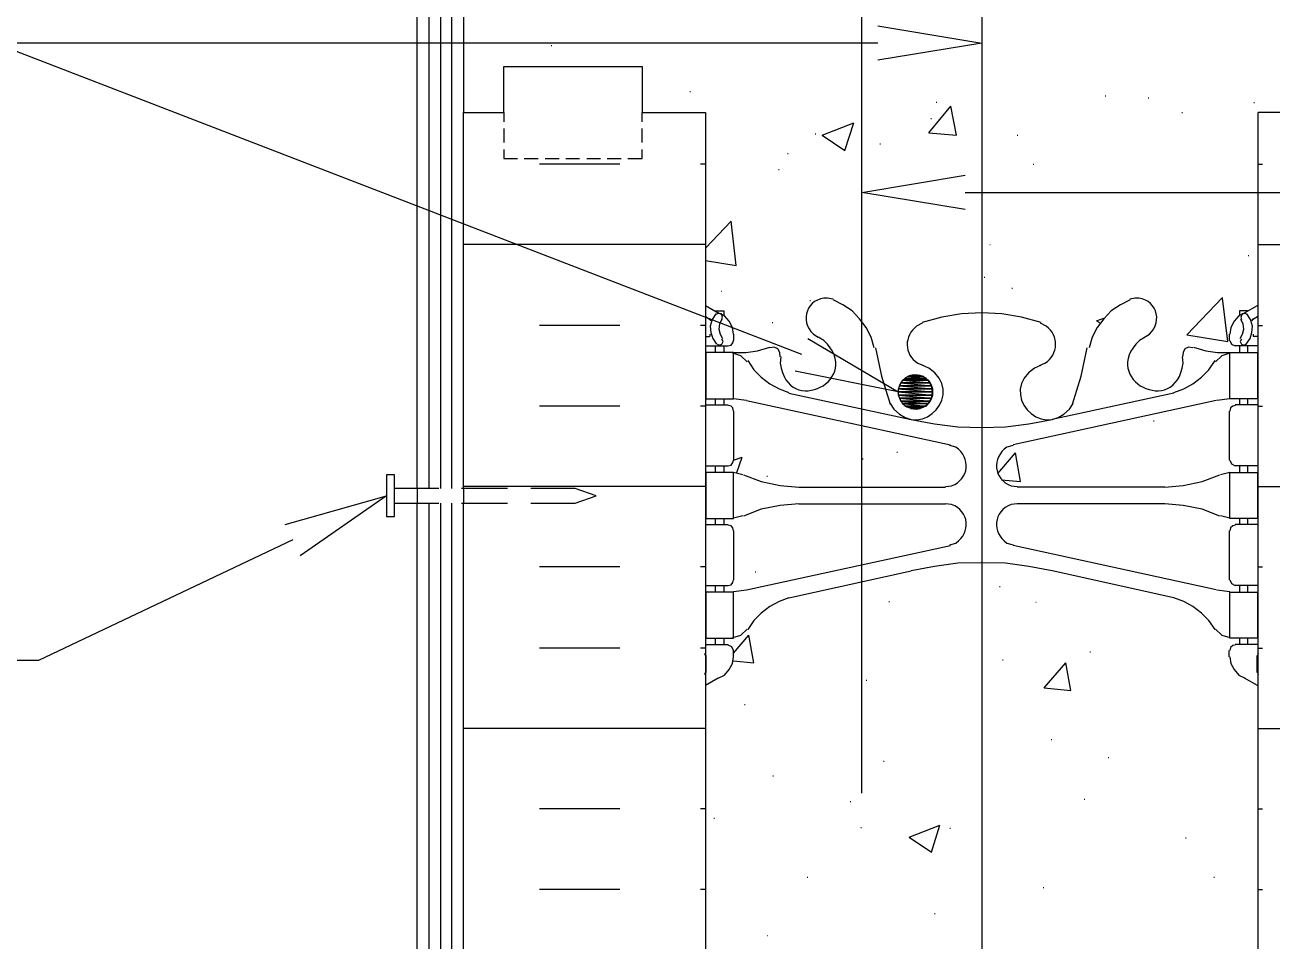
# Model space of a CAD drawing. Header units: millimetres. Extents: x 14 to 201, y 16 to 268.
# Drawn here: x 73.57 to 116.56, y 132.25 to 163.82 of the extents above; entities that cross this region are included whole.
import ezdxf

# ---------------------------------------------------------------- set-up
doc = ezdxf.new("R2010")
doc.units = ezdxf.units.MM
doc.layers.get('0').update_dxf_attribs({"linetype": 'CONTINUOUS'})

msp = doc.modelspace()

# ---------------------------------------------------------------- linework, layer by layer
at = {"color": 0}
for p, q in [((102.425, 137.35), (102.425, 256.053)), ((106.553, 194.141), (106.553, 106.828)), ((87.1001, 147.85), (87.1001, 168.614)), ((88.6876, 168.614), (88.6876, 160.803)), ((102.975, 163.788), (106.553, 163.196)), ((100.352, 152.463), (72.5166, 163.196)), ((102.975, 163.196), (72.5166, 163.196)), ((106.553, 163.196), (102.975, 162.603)), ((90.085, 160.803), (90.085, 162.391)), ((90.085, 162.391), (94.8475, 162.391)), ((94.8475, 162.391), (94.8475, 160.803)), ((88.6876, 147.85), (88.6876, 160.803)), ((88.6876, 160.803), (90.085, 160.803)), ((90.085, 160.803), (90.085, 160.486)), ((94.8475, 160.803), (97.0276, 160.803)), ((94.8475, 160.486), (94.8475, 160.803)), ((97.0276, 160.803), (97.0276, 103.653)), ((116.078, 103.653), (116.078, 160.803)), ((118.258, 160.803), (116.078, 160.803)), ((90.085, 160.254), (90.085, 159.766)), ((94.8475, 159.766), (94.8475, 160.254)), ((90.085, 159.533), (90.085, 159.216)), ((94.8475, 159.216), (94.8475, 159.533)), ((90.085, 159.216), (90.551, 159.216)), ((90.7838, 159.216), (91.2703, 159.216)), ((91.5031, 159.216), (91.991, 159.216)), ((92.2239, 159.216), (92.6881, 159.216)), ((92.9432, 159.216), (93.4089, 159.216)), ((93.6417, 159.216), (94.1282, 159.216)), ((94.361, 159.216), (94.8475, 159.216)), ((102.425, 158.051), (105.982, 158.644)), ((105.982, 157.459), (102.425, 158.051)), ((105.982, 158.051), (143.214, 158.051)), ((101.431, 154.368), (101.24, 154.41)), ((101.431, 154.368), (101.24, 154.41)), ((101.769, 154.178), (101.431, 154.347)), ((101.769, 154.178), (101.431, 154.347)), ((111.675, 154.347), (111.337, 154.178)), ((111.675, 154.347), (111.337, 154.178)), ((111.844, 154.41), (111.654, 154.368)), ((111.844, 154.41), (111.654, 154.368)), ((97.0276, 154.157), (97.4729, 153.904)), ((97.0276, 154.157), (97.4729, 153.904)), ((97.3667, 153.967), (97.663, 153.967)), ((97.3667, 153.967), (97.663, 153.967)), ((97.6835, 153.797), (97.4729, 153.904)), ((97.6835, 153.797), (97.4729, 153.904)), ((97.663, 153.967), (97.663, 153.818)), ((97.663, 153.967), (97.663, 153.818)), ((102.086, 153.967), (101.769, 154.178)), ((102.086, 153.967), (101.769, 154.178)), ((102.342, 153.691), (102.086, 153.967)), ((102.342, 153.691), (102.086, 153.967)), ((106.553, 153.904), (105.854, 153.861)), ((106.553, 153.904), (105.854, 153.861)), ((107.251, 153.861), (106.553, 153.904)), ((107.251, 153.861), (106.553, 153.904)), ((111.019, 153.967), (110.765, 153.691)), ((111.019, 153.967), (110.765, 153.691)), ((111.337, 154.178), (111.019, 153.967)), ((111.337, 154.178), (111.019, 153.967)), ((115.634, 153.904), (115.422, 153.797)), ((115.634, 153.904), (115.422, 153.797)), ((115.718, 153.967), (115.442, 153.967)), ((115.442, 153.967), (115.442, 153.818)), ((115.718, 153.967), (115.442, 153.967)), ((115.442, 153.967), (115.442, 153.818)), ((115.612, 153.904), (116.057, 154.157)), ((115.612, 153.904), (116.057, 154.157)), ((97.0276, 153.775), (97.1973, 153.671)), ((97.0276, 153.775), (97.1973, 153.671)), ((97.2178, 153.607), (97.1973, 153.691)), ((97.2178, 153.607), (97.1973, 153.691)), ((97.2605, 153.671), (97.1973, 153.438)), ((97.2605, 153.671), (97.1973, 153.438)), ((97.3875, 153.861), (97.2605, 153.671)), ((97.3875, 153.861), (97.2605, 153.671)), ((97.4729, 153.881), (97.3875, 153.839)), ((97.4729, 153.881), (97.3875, 153.839)), ((97.579, 153.861), (97.4729, 153.881)), ((97.579, 153.861), (97.4729, 153.881)), ((97.5155, 153.522), (97.4933, 153.332)), ((97.5155, 153.522), (97.4933, 153.332)), ((97.5995, 153.671), (97.5155, 153.522)), ((97.5995, 153.671), (97.5155, 153.522)), ((97.6203, 153.755), (97.579, 153.861)), ((97.6203, 153.755), (97.579, 153.861)), ((97.5995, 153.671), (97.6203, 153.755)), ((97.5995, 153.671), (97.6203, 153.755)), ((97.8531, 153.607), (97.6835, 153.797)), ((97.8531, 153.607), (97.6835, 153.797)), ((97.9593, 153.395), (97.8531, 153.607)), ((97.9593, 153.395), (97.8531, 153.607)), ((102.574, 153.395), (102.342, 153.691)), ((102.574, 153.395), (102.342, 153.691)), ((104.499, 153.542), (104.309, 153.438)), ((104.499, 153.542), (104.309, 153.438)), ((105.178, 153.755), (104.499, 153.565)), ((105.178, 153.755), (104.499, 153.565)), ((105.854, 153.861), (105.178, 153.755)), ((105.854, 153.861), (105.178, 153.755)), ((107.929, 153.755), (107.251, 153.861)), ((107.929, 153.755), (107.251, 153.861)), ((108.606, 153.565), (107.929, 153.755)), ((108.606, 153.565), (107.929, 153.755)), ((108.775, 153.438), (108.585, 153.542)), ((108.775, 153.438), (108.585, 153.542)), ((110.765, 153.691), (110.532, 153.395)), ((110.765, 153.691), (110.532, 153.395)), ((115.252, 153.607), (115.146, 153.395)), ((115.252, 153.607), (115.146, 153.395)), ((115.422, 153.797), (115.252, 153.607)), ((115.422, 153.797), (115.252, 153.607)), ((115.528, 153.861), (115.485, 153.755)), ((115.528, 153.861), (115.485, 153.755)), ((115.485, 153.755), (115.507, 153.671)), ((115.485, 153.755), (115.507, 153.671)), ((115.571, 153.522), (115.485, 153.671)), ((115.571, 153.522), (115.485, 153.671)), ((115.634, 153.881), (115.528, 153.861)), ((115.634, 153.881), (115.528, 153.861)), ((115.591, 153.332), (115.571, 153.522)), ((115.591, 153.332), (115.571, 153.522)), ((115.718, 153.839), (115.634, 153.881)), ((115.718, 153.839), (115.634, 153.881)), ((115.824, 153.671), (115.697, 153.861)), ((115.824, 153.671), (115.697, 153.861)), ((115.888, 153.438), (115.824, 153.671)), ((115.888, 153.438), (115.824, 153.671)), ((115.888, 153.691), (115.867, 153.607)), ((115.888, 153.691), (115.867, 153.607)), ((115.888, 153.671), (116.057, 153.775)), ((115.888, 153.671), (116.057, 153.775)), ((97.0276, 153.078), (97.1543, 153.078)), ((97.0276, 153.078), (97.1543, 153.078)), ((97.1543, 153.078), (97.1973, 153.099)), ((97.1543, 153.078), (97.1973, 153.099)), ((97.1973, 153.438), (97.2178, 153.225)), ((97.1973, 153.438), (97.2178, 153.225)), ((97.1973, 153.099), (97.1973, 153.162)), ((97.1973, 153.099), (97.1973, 153.162)), ((97.2178, 153.225), (97.2827, 153.013)), ((97.2178, 153.225), (97.2827, 153.013)), ((97.4933, 153.332), (97.536, 153.162)), ((97.4933, 153.332), (97.536, 153.162)), ((97.536, 153.162), (97.6203, 153.013)), ((97.536, 153.162), (97.6203, 153.013)), ((98.002, 153.162), (97.9593, 153.395)), ((98.002, 153.162), (97.9593, 153.395)), ((98.002, 153.162), (98.002, 152.95)), ((98.002, 153.162), (98.002, 152.95)), ((100.754, 153.162), (100.922, 153.056)), ((100.754, 153.162), (100.922, 153.056)), ((101.114, 152.95), (100.922, 153.056)), ((101.114, 152.95), (100.922, 153.056)), ((102.742, 153.056), (102.574, 153.395)), ((102.742, 153.056), (102.574, 153.395)), ((102.848, 152.696), (102.742, 153.056)), ((102.848, 152.696), (102.742, 153.056)), ((110.363, 153.056), (110.257, 152.696)), ((110.363, 153.056), (110.257, 152.696)), ((110.532, 153.395), (110.363, 153.056)), ((110.532, 153.395), (110.363, 153.056)), ((112.183, 153.056), (111.993, 152.95)), ((112.183, 153.056), (111.993, 152.95)), ((112.163, 153.056), (112.332, 153.162)), ((112.163, 153.056), (112.332, 153.162)), ((115.083, 153.162), (115.083, 152.95)), ((115.083, 153.162), (115.083, 152.95)), ((115.146, 153.395), (115.105, 153.162)), ((115.146, 153.395), (115.105, 153.162)), ((115.465, 153.013), (115.548, 153.162)), ((115.465, 153.013), (115.548, 153.162)), ((115.548, 153.162), (115.591, 153.332)), ((115.548, 153.162), (115.591, 153.332)), ((115.804, 153.013), (115.867, 153.225)), ((115.804, 153.013), (115.867, 153.225)), ((115.867, 153.225), (115.888, 153.438)), ((115.867, 153.225), (115.888, 153.438)), ((115.908, 153.162), (115.908, 153.099)), ((115.908, 153.162), (115.908, 153.099)), ((115.908, 153.099), (115.951, 153.078)), ((115.908, 153.099), (115.951, 153.078)), ((116.078, 153.078), (115.951, 153.078)), ((116.078, 153.078), (115.951, 153.078)), ((97.0276, 152.76), (97.8119, 152.76)), ((97.0276, 152.76), (97.8119, 152.76)), ((97.2827, 153.013), (97.4094, 152.823)), ((97.2827, 153.013), (97.4094, 152.823)), ((97.3667, 152.76), (97.3667, 152.527)), ((97.3667, 152.76), (97.3667, 152.527)), ((97.4302, 152.823), (97.5155, 152.78)), ((97.4302, 152.823), (97.5155, 152.78)), ((97.5155, 152.78), (97.5995, 152.823)), ((97.5155, 152.78), (97.5995, 152.823)), ((97.6422, 152.908), (97.5995, 152.993)), ((97.6422, 152.908), (97.5995, 152.993)), ((97.5995, 152.823), (97.6422, 152.908)), ((97.5995, 152.823), (97.6422, 152.908)), ((97.663, 152.76), (97.663, 152.527)), ((97.663, 152.76), (97.663, 152.527)), ((97.8119, 152.76), (97.9166, 152.78)), ((97.8119, 152.76), (97.9166, 152.78)), ((97.9166, 152.78), (97.9798, 152.866)), ((97.9166, 152.78), (97.9798, 152.866)), ((97.9798, 152.866), (98.002, 152.95)), ((97.9798, 152.866), (98.002, 152.95)), ((98.8275, 152.59), (99.2505, 152.717)), ((98.8275, 152.59), (99.2505, 152.717)), ((99.3994, 152.717), (99.2505, 152.696)), ((99.3994, 152.717), (99.2505, 152.696)), ((99.526, 152.654), (99.3994, 152.717)), ((99.526, 152.654), (99.3994, 152.717)), ((99.5895, 152.527), (99.526, 152.654)), ((99.5895, 152.527), (99.526, 152.654)), ((100.562, 153.013), (103.674, 151.172)), ((102.891, 152.696), (103.104, 151.722)), ((102.891, 152.696), (103.104, 151.722)), ((109.983, 151.722), (110.193, 152.696)), ((109.983, 151.722), (110.193, 152.696)), ((113.558, 152.654), (113.495, 152.527)), ((113.558, 152.654), (113.495, 152.527)), ((113.687, 152.717), (113.558, 152.654)), ((113.687, 152.717), (113.558, 152.654)), ((113.834, 152.696), (113.687, 152.717)), ((113.834, 152.696), (113.687, 152.717)), ((113.855, 152.717), (114.279, 152.59)), ((113.855, 152.717), (114.279, 152.59)), ((115.105, 152.95), (115.168, 152.823)), ((115.105, 152.95), (115.168, 152.823)), ((115.168, 152.823), (115.295, 152.76)), ((115.168, 152.823), (115.295, 152.76)), ((116.078, 152.76), (115.295, 152.76)), ((116.078, 152.76), (115.295, 152.76)), ((115.442, 152.76), (115.442, 152.527)), ((115.442, 152.76), (115.442, 152.527)), ((115.507, 152.993), (115.465, 152.908)), ((115.507, 152.993), (115.465, 152.908)), ((115.465, 152.908), (115.507, 152.823)), ((115.465, 152.908), (115.507, 152.823)), ((115.507, 152.823), (115.591, 152.78)), ((115.507, 152.823), (115.591, 152.78)), ((115.591, 152.78), (115.675, 152.823)), ((115.591, 152.78), (115.675, 152.823)), ((115.675, 152.823), (115.804, 153.013)), ((115.675, 152.823), (115.804, 153.013)), ((115.718, 152.76), (115.718, 152.527)), ((115.718, 152.76), (115.718, 152.527)), ((98.002, 152.527), (97.0499, 152.527)), ((97.0499, 152.527), (97.0499, 150.939)), ((98.002, 152.527), (97.0499, 152.527)), ((97.0499, 152.527), (97.0499, 150.939)), ((98.2557, 152.421), (97.9798, 152.506)), ((98.2557, 152.421), (97.9798, 152.506)), ((98.002, 150.939), (98.002, 152.527)), ((98.002, 152.527), (98.425, 152.527)), ((98.002, 150.939), (98.002, 152.527)), ((98.002, 152.527), (98.425, 152.527)), ((98.4677, 152.21), (98.2557, 152.421)), ((98.4677, 152.21), (98.2557, 152.421)), ((98.425, 152.527), (98.8275, 152.59)), ((98.425, 152.527), (98.8275, 152.59)), ((98.4885, 152.251), (98.7005, 151.934)), ((98.4885, 152.251), (98.7005, 151.934)), ((99.61, 152.379), (99.5895, 152.527)), ((99.61, 152.379), (99.5895, 152.527)), ((99.6322, 152.379), (99.61, 152.167)), ((99.6322, 152.379), (99.61, 152.167)), ((113.495, 152.527), (113.475, 152.379)), ((113.495, 152.527), (113.475, 152.379)), ((113.495, 152.167), (113.475, 152.379)), ((113.495, 152.167), (113.475, 152.379)), ((114.279, 152.59), (114.68, 152.527)), ((114.279, 152.59), (114.68, 152.527)), ((114.384, 151.934), (114.596, 152.251)), ((114.384, 151.934), (114.596, 152.251)), ((114.829, 152.421), (114.617, 152.21)), ((114.829, 152.421), (114.617, 152.21)), ((114.68, 152.527), (115.105, 152.527)), ((114.68, 152.527), (115.105, 152.527)), ((115.105, 152.506), (114.829, 152.421)), ((115.105, 152.506), (114.829, 152.421)), ((115.105, 150.939), (115.105, 152.527)), ((115.105, 152.527), (116.057, 152.527)), ((115.105, 150.939), (115.105, 152.527)), ((115.105, 152.527), (116.057, 152.527)), ((116.057, 152.527), (116.057, 150.939)), ((116.057, 152.527), (116.057, 150.939)), ((98.7005, 151.934), (98.9542, 151.681)), ((98.7005, 151.934), (98.9542, 151.681)), ((103.674, 151.172), (100.119, 151.892)), ((104.436, 151.744), (104.097, 151.744)), ((104.097, 151.744), (104.542, 151.701)), ((104.097, 151.744), (104.436, 151.744)), ((104.203, 151.765), (104.436, 151.744)), ((104.203, 151.765), (104.33, 151.765)), ((104.33, 151.765), (104.436, 151.744)), ((104.352, 152.167), (104.542, 152.083)), ((104.352, 152.167), (104.542, 152.083)), ((104.436, 151.744), (104.542, 151.701)), ((104.732, 151.997), (104.521, 152.083)), ((104.732, 151.997), (104.521, 152.083)), ((108.585, 152.083), (108.373, 151.997)), ((108.585, 152.083), (108.373, 151.997)), ((108.543, 152.083), (108.733, 152.167)), ((108.543, 152.083), (108.733, 152.167)), ((114.131, 151.681), (114.384, 151.934)), ((114.131, 151.681), (114.384, 151.934)), ((98.9542, 151.681), (99.2505, 151.448)), ((98.9542, 151.681), (99.2505, 151.448)), ((99.2505, 151.448), (99.5673, 151.278)), ((99.2505, 151.448), (99.5673, 151.278)), ((103.104, 151.722), (103.4, 150.749)), ((103.104, 151.722), (103.4, 150.749)), ((103.737, 151.426), (103.674, 151.258)), ((104.818, 151.384), (103.717, 151.384)), ((103.717, 151.384), (104.859, 151.278)), ((103.717, 151.384), (104.818, 151.384)), ((104.775, 151.491), (103.759, 151.491)), ((103.759, 151.491), (104.818, 151.384)), ((103.759, 151.491), (104.775, 151.491)), ((104.712, 151.575), (103.823, 151.575)), ((103.823, 151.575), (104.775, 151.491)), ((103.823, 151.575), (104.712, 151.575)), ((104.626, 151.638), (103.907, 151.638)), ((103.907, 151.638), (104.712, 151.575)), ((103.907, 151.638), (104.626, 151.638)), ((104.542, 151.701), (104.013, 151.701)), ((104.013, 151.701), (104.626, 151.638)), ((104.013, 151.701), (104.542, 151.701)), ((104.542, 151.701), (104.626, 151.638)), ((104.626, 151.638), (104.712, 151.575)), ((104.712, 151.575), (104.775, 151.491)), ((104.838, 151.342), (104.754, 151.511)), ((104.775, 151.491), (104.818, 151.384)), ((104.818, 151.384), (104.859, 151.278)), ((104.859, 151.172), (104.838, 151.342)), ((109.686, 150.749), (109.983, 151.722)), ((109.686, 150.749), (109.983, 151.722)), ((113.517, 151.278), (113.834, 151.448)), ((113.517, 151.278), (113.834, 151.448)), ((113.834, 151.448), (114.131, 151.681)), ((113.834, 151.448), (114.131, 151.681)), ((97.0499, 150.939), (98.002, 150.939)), ((97.0499, 150.939), (98.002, 150.939)), ((97.3667, 150.939), (97.3667, 150.729)), ((97.3667, 150.939), (97.3667, 150.729)), ((97.663, 150.939), (97.663, 150.729)), ((97.663, 150.939), (97.663, 150.729)), ((98.4458, 150.876), (98.002, 150.939)), ((98.4458, 150.876), (98.002, 150.939)), ((99.5673, 151.278), (99.9063, 151.152)), ((99.5673, 151.278), (99.9063, 151.152)), ((99.9063, 151.129), (104.119, 150.22)), ((99.9063, 151.129), (104.119, 150.22)), ((104.859, 151.278), (103.674, 151.278)), ((103.674, 151.278), (104.859, 151.172)), ((103.674, 151.278), (104.859, 151.278)), ((103.674, 151.258), (103.674, 151.088)), ((104.859, 151.172), (103.674, 151.172)), ((103.674, 151.172), (104.859, 151.066)), ((103.674, 151.172), (104.859, 151.172)), ((103.674, 151.088), (103.737, 150.919)), ((104.859, 151.066), (103.674, 151.066)), ((103.674, 151.066), (104.818, 150.961)), ((103.674, 151.066), (104.859, 151.066)), ((104.818, 150.961), (103.717, 150.961)), ((103.717, 150.961), (104.775, 150.855)), ((103.717, 150.961), (104.818, 150.961)), ((103.737, 150.919), (103.823, 150.77)), ((104.754, 150.833), (104.838, 151.003)), ((104.818, 150.961), (104.775, 150.855)), ((104.859, 151.066), (104.818, 150.961)), ((104.838, 151.003), (104.859, 151.172)), ((104.859, 151.278), (104.859, 151.172)), ((104.859, 151.172), (104.859, 151.066)), ((113.178, 151.129), (108.988, 150.22)), ((113.178, 151.129), (108.988, 150.22)), ((113.178, 151.152), (113.517, 151.278)), ((113.178, 151.152), (113.517, 151.278)), ((115.105, 150.939), (114.66, 150.876)), ((115.105, 150.939), (114.66, 150.876)), ((116.057, 150.939), (115.105, 150.939)), ((116.057, 150.939), (115.105, 150.939)), ((115.442, 150.939), (115.442, 150.729)), ((115.442, 150.939), (115.442, 150.729)), ((115.718, 150.939), (115.718, 150.729)), ((115.718, 150.939), (115.718, 150.729)), ((97.0276, 150.729), (97.8119, 150.729)), ((97.0276, 150.729), (97.8119, 150.729)), ((97.9166, 150.686), (97.8119, 150.706)), ((97.9166, 150.686), (97.8119, 150.706)), ((97.9798, 150.622), (97.9166, 150.686)), ((97.9798, 150.622), (97.9166, 150.686)), ((98.002, 150.516), (97.9798, 150.622)), ((98.002, 150.516), (97.9798, 150.622)), ((98.002, 150.516), (98.002, 148.822)), ((98.002, 150.516), (98.002, 148.822)), ((98.4458, 150.876), (105.474, 149.352)), ((98.4458, 150.876), (105.474, 149.352)), ((103.4, 150.77), (103.527, 150.58)), ((103.4, 150.77), (103.527, 150.58)), ((104.775, 150.855), (103.759, 150.855)), ((103.759, 150.855), (104.712, 150.77)), ((103.759, 150.855), (104.775, 150.855)), ((103.823, 150.77), (103.97, 150.664)), ((104.712, 150.77), (103.823, 150.77)), ((103.823, 150.77), (104.626, 150.686)), ((103.823, 150.77), (104.712, 150.77)), ((104.626, 150.686), (103.907, 150.686)), ((103.907, 150.686), (104.542, 150.643)), ((103.907, 150.686), (104.626, 150.686)), ((103.97, 150.664), (104.14, 150.6)), ((104.542, 150.643), (104.013, 150.643)), ((104.013, 150.643), (104.436, 150.6)), ((104.013, 150.643), (104.542, 150.643)), ((104.436, 150.6), (104.097, 150.6)), ((104.097, 150.6), (104.33, 150.58)), ((104.097, 150.6), (104.436, 150.6)), ((104.14, 150.6), (104.309, 150.58)), ((104.33, 150.58), (104.203, 150.58)), ((104.309, 150.58), (104.479, 150.622)), ((104.436, 150.6), (104.33, 150.58)), ((104.542, 150.643), (104.436, 150.6)), ((104.479, 150.622), (104.626, 150.706)), ((104.626, 150.686), (104.542, 150.643)), ((104.626, 150.706), (104.754, 150.833)), ((104.712, 150.77), (104.626, 150.686)), ((104.775, 150.855), (104.712, 150.77)), ((114.639, 150.876), (107.633, 149.352)), ((114.639, 150.876), (107.633, 149.352)), ((109.58, 150.58), (109.707, 150.77)), ((109.58, 150.58), (109.707, 150.77)), ((115.083, 150.516), (115.083, 148.822)), ((115.083, 150.516), (115.083, 148.822)), ((115.125, 150.622), (115.105, 150.516)), ((115.125, 150.622), (115.105, 150.516)), ((115.209, 150.686), (115.125, 150.622)), ((115.209, 150.686), (115.125, 150.622)), ((115.295, 150.706), (115.209, 150.686)), ((115.295, 150.706), (115.209, 150.686)), ((116.078, 150.729), (115.295, 150.729)), ((116.078, 150.729), (115.295, 150.729)), ((104.119, 150.22), (104.924, 150.071)), ((104.119, 150.22), (104.924, 150.071)), ((104.924, 150.071), (105.727, 149.967)), ((104.924, 150.071), (105.727, 149.967)), ((107.378, 149.967), (108.183, 150.071)), ((107.378, 149.967), (108.183, 150.071)), ((108.183, 150.071), (108.988, 150.22)), ((108.183, 150.071), (108.988, 150.22)), ((105.727, 149.967), (106.553, 149.944)), ((105.727, 149.967), (106.553, 149.944)), ((106.553, 149.944), (107.378, 149.967)), ((106.553, 149.944), (107.378, 149.967)), ((105.664, 149.268), (105.453, 149.331)), ((105.664, 149.268), (105.453, 149.331)), ((107.633, 149.331), (107.421, 149.268)), ((107.633, 149.331), (107.421, 149.268)), ((97.9166, 148.653), (97.9798, 148.739)), ((97.9166, 148.653), (97.9798, 148.739)), ((97.9798, 148.739), (98.002, 148.822)), ((97.9798, 148.739), (98.002, 148.822)), ((115.105, 148.822), (115.168, 148.696)), ((115.105, 148.822), (115.168, 148.696)), ((86.3177, 148.316), (86.0418, 148.316)), ((86.0418, 148.316), (86.0418, 146.875)), ((86.3177, 146.875), (86.3177, 148.316)), ((97.0276, 148.632), (97.8119, 148.632)), ((97.0276, 148.632), (97.8119, 148.632)), ((98.002, 148.4), (97.0499, 148.4)), ((97.0499, 148.4), (97.0499, 146.812)), ((98.002, 148.4), (97.0499, 148.4)), ((97.0499, 148.4), (97.0499, 146.812)), ((97.3667, 148.632), (97.3667, 148.4)), ((97.3667, 148.632), (97.3667, 148.4)), ((97.663, 148.632), (97.663, 148.4)), ((97.663, 148.632), (97.663, 148.4)), ((97.8119, 148.632), (97.9166, 148.653)), ((97.8119, 148.632), (97.9166, 148.653)), ((98.002, 146.812), (98.002, 148.4)), ((98.3188, 148.316), (98.002, 148.4)), ((98.002, 146.812), (98.002, 148.4)), ((98.3188, 148.316), (98.002, 148.4)), ((98.341, 148.316), (98.9542, 148.083)), ((98.341, 148.316), (98.9542, 148.083)), ((114.151, 148.083), (114.766, 148.316)), ((114.151, 148.083), (114.766, 148.316)), ((115.105, 148.4), (114.786, 148.316)), ((115.105, 148.4), (114.786, 148.316)), ((115.105, 146.812), (115.105, 148.4)), ((115.105, 148.4), (116.057, 148.4)), ((115.105, 146.812), (115.105, 148.4)), ((115.105, 148.4), (116.057, 148.4)), ((115.168, 148.696), (115.295, 148.632)), ((115.168, 148.696), (115.295, 148.632)), ((116.078, 148.632), (115.295, 148.632)), ((116.078, 148.632), (115.295, 148.632)), ((115.442, 148.632), (115.442, 148.4)), ((115.442, 148.632), (115.442, 148.4)), ((115.718, 148.632), (115.718, 148.4)), ((115.718, 148.632), (115.718, 148.4)), ((116.057, 148.4), (116.057, 146.812)), ((116.057, 148.4), (116.057, 146.812)), ((98.9542, 148.083), (99.61, 147.954)), ((98.9542, 148.083), (99.61, 147.954)), ((99.61, 147.954), (100.245, 147.891)), ((99.61, 147.954), (100.245, 147.891)), ((100.245, 147.891), (105.304, 147.891)), ((100.245, 147.891), (105.304, 147.891)), ((105.304, 147.913), (105.517, 147.934)), ((105.304, 147.913), (105.517, 147.934)), ((107.57, 147.934), (107.781, 147.913)), ((107.57, 147.934), (107.781, 147.913)), ((112.861, 147.891), (107.781, 147.891)), ((112.861, 147.891), (107.781, 147.891)), ((112.861, 147.891), (113.495, 147.954)), ((112.861, 147.891), (113.495, 147.954)), ((113.495, 147.954), (114.151, 148.083)), ((113.495, 147.954), (114.151, 148.083)), ((82.55, 146.6), (86.0418, 147.595)), ((86.0418, 147.595), (83.0584, 145.521)), ((87.8417, 147.85), (86.3177, 147.85)), ((90.212, 147.85), (88.6245, 147.85)), ((92.5407, 147.85), (91.0167, 147.85)), ((93.26, 147.595), (92.5407, 147.85)), ((92.5407, 147.341), (93.26, 147.595)), ((86.3177, 147.341), (87.8417, 147.341)), ((87.1001, 117.03), (87.1001, 147.341)), ((88.6245, 147.341), (90.212, 147.341)), ((88.6876, 117.03), (88.6876, 147.341)), ((91.0167, 147.341), (92.5407, 147.341)), ((98.9542, 147.129), (98.341, 146.896)), ((98.9542, 147.129), (98.341, 146.896)), ((98.9542, 147.129), (98.341, 146.896)), ((98.9542, 147.129), (98.341, 146.896)), ((99.61, 147.257), (98.9542, 147.129)), ((99.61, 147.257), (98.9542, 147.129)), ((99.61, 147.257), (98.9542, 147.129)), ((99.61, 147.257), (98.9542, 147.129)), ((100.245, 147.321), (99.61, 147.257)), ((100.245, 147.321), (99.61, 147.257)), ((100.245, 147.321), (99.61, 147.257)), ((100.245, 147.321), (99.61, 147.257)), ((100.245, 147.321), (105.304, 147.321)), ((100.245, 147.321), (105.304, 147.321)), ((105.517, 147.298), (105.304, 147.321)), ((105.517, 147.298), (105.304, 147.321)), ((107.781, 147.321), (107.57, 147.298)), ((107.781, 147.321), (107.57, 147.298)), ((112.861, 147.321), (107.781, 147.321)), ((112.861, 147.321), (107.781, 147.321)), ((113.495, 147.257), (112.861, 147.321)), ((113.495, 147.257), (112.861, 147.321)), ((113.495, 147.257), (112.861, 147.321)), ((113.495, 147.257), (112.861, 147.321)), ((114.151, 147.129), (113.495, 147.257)), ((114.151, 147.129), (113.495, 147.257)), ((114.151, 147.129), (113.495, 147.257)), ((114.151, 147.129), (113.495, 147.257)), ((114.766, 146.896), (114.151, 147.129)), ((114.766, 146.896), (114.151, 147.129)), ((114.766, 146.896), (114.151, 147.129)), ((114.766, 146.896), (114.151, 147.129)), ((86.0418, 146.875), (86.3177, 146.875)), ((86.3177, 146.875), (86.3177, 146.875)), ((97.0276, 146.6), (97.8119, 146.6)), ((97.0276, 146.6), (97.8119, 146.6)), ((97.0499, 146.812), (98.002, 146.812)), ((97.0499, 146.812), (98.002, 146.812)), ((97.3667, 146.812), (97.3667, 146.6)), ((97.3667, 146.812), (97.3667, 146.6)), ((97.663, 146.812), (97.663, 146.6)), ((97.663, 146.812), (97.663, 146.6)), ((98.002, 146.833), (98.3188, 146.918)), ((98.002, 146.833), (98.3188, 146.918)), ((98.002, 146.833), (98.3188, 146.918)), ((98.002, 146.833), (98.3188, 146.918)), ((114.786, 146.918), (115.105, 146.833)), ((114.786, 146.918), (115.105, 146.833)), ((114.786, 146.918), (115.105, 146.833)), ((114.786, 146.918), (115.105, 146.833)), ((116.057, 146.812), (115.105, 146.812)), ((116.057, 146.812), (115.105, 146.812)), ((116.078, 146.6), (115.295, 146.6)), ((116.078, 146.6), (115.295, 146.6)), ((115.442, 146.812), (115.442, 146.6)), ((115.442, 146.812), (115.442, 146.6)), ((115.718, 146.812), (115.718, 146.6)), ((115.718, 146.812), (115.718, 146.6)), ((97.9166, 146.558), (97.8119, 146.579)), ((97.9166, 146.558), (97.8119, 146.579)), ((97.9798, 146.495), (97.9166, 146.558)), ((97.9798, 146.495), (97.9166, 146.558)), ((98.002, 146.389), (97.9798, 146.495)), ((98.002, 146.389), (97.9798, 146.495)), ((98.002, 146.389), (98.002, 144.695)), ((98.002, 146.389), (98.002, 144.695)), ((115.083, 146.389), (115.083, 144.695)), ((115.083, 146.389), (115.083, 144.695)), ((115.125, 146.495), (115.105, 146.389)), ((115.125, 146.495), (115.105, 146.389)), ((115.209, 146.558), (115.125, 146.495)), ((115.209, 146.558), (115.125, 146.495)), ((115.295, 146.579), (115.209, 146.558)), ((115.295, 146.579), (115.209, 146.558)), ((82.8036, 146.071), (74.0406, 141.923)), ((98.4458, 144.356), (105.474, 145.881)), ((98.4458, 144.356), (105.474, 145.881)), ((105.453, 145.901), (105.664, 145.966)), ((105.453, 145.901), (105.664, 145.966)), ((107.421, 145.966), (107.633, 145.901)), ((107.421, 145.966), (107.633, 145.901)), ((114.639, 144.356), (107.633, 145.881)), ((114.639, 144.356), (107.633, 145.881)), ((99.9063, 144.082), (104.119, 145.012)), ((99.9063, 144.082), (104.119, 145.012)), ((104.924, 145.161), (104.119, 145.012)), ((104.924, 145.161), (104.119, 145.012)), ((105.727, 145.267), (104.924, 145.161)), ((105.727, 145.267), (104.924, 145.161)), ((106.553, 145.288), (105.727, 145.267)), ((106.553, 145.288), (105.727, 145.267)), ((107.378, 145.267), (106.553, 145.288)), ((107.378, 145.267), (106.553, 145.288)), ((108.183, 145.161), (107.378, 145.267)), ((108.183, 145.161), (107.378, 145.267)), ((108.988, 145.012), (108.183, 145.161)), ((108.988, 145.012), (108.183, 145.161)), ((113.178, 144.082), (108.988, 145.012)), ((113.178, 144.082), (108.988, 145.012)), ((97.0276, 144.505), (97.8119, 144.505)), ((97.0276, 144.505), (97.8119, 144.505)), ((97.3667, 144.505), (97.3667, 144.272)), ((97.3667, 144.505), (97.3667, 144.272)), ((97.663, 144.505), (97.663, 144.272)), ((97.663, 144.505), (97.663, 144.272)), ((97.8119, 144.505), (97.9166, 144.526)), ((97.8119, 144.505), (97.9166, 144.526)), ((97.9166, 144.526), (97.9798, 144.611)), ((97.9166, 144.526), (97.9798, 144.611)), ((97.9798, 144.611), (98.002, 144.695)), ((97.9798, 144.611), (98.002, 144.695)), ((115.105, 144.695), (115.168, 144.569)), ((115.105, 144.695), (115.168, 144.569)), ((115.168, 144.569), (115.295, 144.505)), ((115.168, 144.569), (115.295, 144.505)), ((116.078, 144.505), (115.295, 144.505)), ((116.078, 144.505), (115.295, 144.505)), ((115.442, 144.505), (115.442, 144.272)), ((115.442, 144.505), (115.442, 144.272)), ((115.718, 144.505), (115.718, 144.272)), ((115.718, 144.505), (115.718, 144.272)), ((98.002, 144.272), (97.0499, 144.272)), ((97.0499, 144.272), (97.0499, 142.685)), ((98.002, 144.272), (97.0499, 144.272)), ((97.0499, 144.272), (97.0499, 142.685)), ((98.002, 144.293), (98.4458, 144.356)), ((98.002, 144.293), (98.4458, 144.356)), ((98.002, 142.685), (98.002, 144.272)), ((98.002, 142.685), (98.002, 144.272)), ((99.9063, 144.082), (99.5673, 143.954)), ((99.9063, 144.082), (99.5673, 143.954)), ((113.517, 143.954), (113.178, 144.082)), ((113.517, 143.954), (113.178, 144.082)), ((114.66, 144.356), (115.105, 144.293)), ((114.66, 144.356), (115.105, 144.293)), ((115.105, 142.685), (115.105, 144.272)), ((115.105, 144.272), (116.057, 144.272)), ((115.105, 142.685), (115.105, 144.272)), ((115.105, 144.272), (116.057, 144.272)), ((116.057, 144.272), (116.057, 142.685)), ((116.057, 144.272), (116.057, 142.685)), ((99.2505, 143.784), (98.9542, 143.553)), ((99.2505, 143.784), (98.9542, 143.553)), ((99.5673, 143.954), (99.2505, 143.784)), ((99.5673, 143.954), (99.2505, 143.784)), ((113.834, 143.784), (113.517, 143.954)), ((113.834, 143.784), (113.517, 143.954)), ((114.131, 143.553), (113.834, 143.784)), ((114.131, 143.553), (113.834, 143.784)), ((98.7005, 143.298), (98.4885, 142.981)), ((98.7005, 143.298), (98.4885, 142.981)), ((98.9542, 143.553), (98.7005, 143.298)), ((98.9542, 143.553), (98.7005, 143.298)), ((114.384, 143.298), (114.131, 143.553)), ((114.384, 143.298), (114.131, 143.553)), ((114.596, 142.981), (114.384, 143.298)), ((114.596, 142.981), (114.384, 143.298)), ((97.9798, 142.706), (98.2557, 142.791)), ((97.9798, 142.706), (98.2557, 142.791)), ((98.2557, 142.791), (98.4677, 143.002)), ((98.2557, 142.791), (98.4677, 143.002)), ((114.617, 143.002), (114.829, 142.791)), ((114.617, 143.002), (114.829, 142.791)), ((114.829, 142.791), (115.105, 142.706)), ((114.829, 142.791), (115.105, 142.706)), ((97.0276, 142.472), (97.8119, 142.472)), ((97.0276, 142.472), (97.8119, 142.472)), ((97.0499, 142.685), (98.002, 142.685)), ((97.0499, 142.685), (98.002, 142.685)), ((97.3667, 142.685), (97.3667, 142.472)), ((97.3667, 142.685), (97.3667, 142.472)), ((97.663, 142.685), (97.663, 142.472)), ((97.663, 142.685), (97.663, 142.472)), ((97.9385, 142.389), (97.8119, 142.452)), ((97.9385, 142.389), (97.8119, 142.452)), ((98.002, 142.262), (97.9385, 142.389)), ((98.002, 142.262), (97.9385, 142.389)), ((116.057, 142.685), (115.105, 142.685)), ((116.057, 142.685), (115.105, 142.685)), ((115.125, 142.367), (115.105, 142.262)), ((115.125, 142.367), (115.105, 142.262)), ((115.209, 142.43), (115.125, 142.367)), ((115.209, 142.43), (115.125, 142.367)), ((115.295, 142.452), (115.209, 142.43)), ((115.295, 142.452), (115.209, 142.43)), ((116.078, 142.472), (115.295, 142.472)), ((116.078, 142.472), (115.295, 142.472)), ((115.442, 142.685), (115.442, 142.472)), ((115.442, 142.685), (115.442, 142.472)), ((115.718, 142.685), (115.718, 142.472)), ((115.718, 142.685), (115.718, 142.472)), ((74.0406, 141.923), (70.9923, 141.923)), ((97.0276, 142.092), (97.0068, 142.156)), ((97.0276, 142.092), (97.0068, 142.156)), ((97.0499, 142.092), (97.0499, 141.5)), ((97.0499, 142.092), (97.0499, 141.5)), ((97.9593, 141.817), (98.002, 142.05)), ((97.9593, 141.817), (98.002, 142.05)), ((98.002, 142.05), (98.002, 142.262)), ((98.002, 142.05), (98.002, 142.262)), ((115.083, 142.05), (115.083, 142.262)), ((115.083, 142.05), (115.083, 142.262)), ((115.105, 142.05), (115.146, 141.817)), ((115.105, 142.05), (115.146, 141.817)), ((116.036, 142.092), (116.036, 141.5)), ((116.036, 142.092), (116.036, 141.5)), ((116.078, 142.156), (116.057, 142.092)), ((116.078, 142.156), (116.057, 142.092)), ((97.0068, 141.436), (97.0276, 141.5)), ((97.0068, 141.436), (97.0276, 141.5)), ((97.0276, 141.436), (97.0276, 141.436)), ((97.0276, 141.436), (97.0276, 141.436)), ((97.6835, 141.414), (97.8531, 141.604)), ((97.6835, 141.414), (97.8531, 141.604)), ((97.8531, 141.604), (97.9593, 141.817)), ((97.8531, 141.604), (97.9593, 141.817)), ((115.146, 141.817), (115.252, 141.604)), ((115.146, 141.817), (115.252, 141.604)), ((115.252, 141.604), (115.422, 141.414)), ((115.252, 141.604), (115.422, 141.414)), ((116.057, 141.5), (116.078, 141.436)), ((116.057, 141.5), (116.078, 141.436)), ((116.057, 141.436), (116.057, 141.436)), ((116.057, 141.436), (116.057, 141.436)), ((97.4729, 141.308), (97.0276, 141.055)), ((97.4729, 141.308), (97.0276, 141.055)), ((97.4729, 141.308), (97.6835, 141.414)), ((97.4729, 141.308), (97.6835, 141.414)), ((115.422, 141.414), (115.634, 141.308)), ((115.422, 141.414), (115.634, 141.308)), ((116.057, 141.055), (115.612, 141.308)), ((116.057, 141.055), (115.612, 141.308))]:
    msp.add_line(p, q, dxfattribs=at)
at = {"color": 252}
for p, q in [((87.5026, 147.85), (87.5026, 168.614)), ((87.9052, 147.85), (87.9052, 168.614)), ((88.2869, 147.85), (88.2869, 168.614)), ((91.7152, 163.11), (91.736, 163.11)), ((96.4985, 161.522), (96.5207, 161.522)), ((110.808, 161.375), (110.829, 161.375)), ((112.29, 161.312), (112.31, 161.312)), ((104.732, 160.105), (105.494, 161.016)), ((104.987, 161.163), (105.008, 161.163)), ((105.684, 160.021), (105.494, 161.016)), ((113.454, 160.803), (113.475, 160.803)), ((115.93, 161.142), (115.951, 161.142)), ((101.05, 160.021), (102.15, 160.444)), ((101.833, 159.492), (102.15, 160.444)), ((104.796, 160.591), (104.818, 160.591)), ((100.817, 160.062), (100.838, 160.062)), ((101.05, 160.021), (101.833, 159.492)), ((104.732, 160.105), (105.684, 160.021)), ((107.781, 160.021), (107.801, 160.021)), ((103.039, 159.724), (103.061, 159.724)), ((99.865, 159.385), (99.8859, 159.385)), ((94.0855, 159.026), (91.313, 159.026)), ((97.0276, 159.026), (96.8583, 159.026)), ((99.5468, 158.834), (99.5673, 158.834)), ((108.332, 159.026), (108.353, 159.026)), ((116.078, 159.026), (116.227, 159.026)), ((97.0276, 156.125), (97.9166, 157.056)), ((98.086, 155.532), (97.9166, 157.056)), ((97.0276, 156.253), (88.6876, 156.253)), ((106.828, 156.253), (106.849, 156.253)), ((116.078, 156.253), (124.418, 156.253)), ((97.0276, 155.702), (98.086, 155.532)), ((115.739, 155.871), (115.761, 155.871)), ((106.638, 155.13), (106.659, 155.13)), ((97.579, 154.643), (97.5995, 154.643)), ((100.626, 154.327), (100.648, 154.327)), ((107.59, 154.75), (107.611, 154.75)), ((113.622, 153.142), (114.85, 154.433)), ((115.042, 152.908), (114.85, 154.41)), ((99.3345, 153.565), (99.3567, 153.565)), ((110.512, 153.628), (110.765, 153.712)), ((110.512, 153.628), (110.617, 153.565)), ((94.0855, 153.458), (91.313, 153.458)), ((97.0276, 153.458), (96.8583, 153.458)), ((113.622, 153.142), (115.042, 152.908)), ((116.078, 153.458), (116.227, 153.458)), ((94.0855, 150.686), (91.313, 150.686)), ((97.0276, 150.686), (96.8583, 150.686)), ((116.078, 150.686), (116.227, 150.686)), ((112.48, 150.177), (112.5, 150.177)), ((98.002, 148.822), (98.2984, 148.929)), ((98.1082, 148.4), (98.2984, 148.929)), ((102.446, 148.865), (102.468, 148.865)), ((103.633, 149.098), (103.653, 149.098)), ((107.104, 148.357), (107.717, 149.076)), ((107.887, 148.083), (107.717, 149.076)), ((97.0276, 147.913), (88.6876, 147.913)), ((99.1443, 148.273), (99.1665, 148.273)), ((107.231, 148.146), (107.887, 148.083)), ((116.078, 147.913), (124.418, 147.913)), ((87.1001, 147.85), (87.1001, 147.341)), ((88.6876, 147.85), (88.6876, 147.341)), ((87.5026, 117.03), (87.5026, 147.341)), ((87.9052, 117.03), (87.9052, 147.341)), ((88.2869, 117.03), (88.2869, 147.341)), ((94.0855, 145.141), (91.313, 145.141)), ((97.0276, 145.141), (96.8583, 145.141)), ((98.7418, 144.971), (98.764, 144.971)), ((116.078, 145.141), (116.227, 145.141)), ((107.167, 144.463), (107.188, 144.463)), ((103.357, 143.954), (103.378, 143.954)), ((108.416, 143.933), (108.436, 143.933)), ((98.002, 142.176), (98.5312, 142.791)), ((98.7005, 141.837), (98.5312, 142.791)), ((94.0855, 142.346), (91.313, 142.346)), ((97.0276, 142.346), (96.8583, 142.346)), ((116.078, 142.346), (116.227, 142.346)), ((98.002, 141.901), (98.7005, 141.837)), ((107.272, 141.943), (107.294, 141.943)), ((110.279, 142.219), (110.3, 142.219)), ((108.712, 140.971), (109.454, 141.837)), ((109.621, 140.885), (109.454, 141.837)), ((102.574, 141.245), (102.595, 141.245)), ((108.712, 140.971), (109.621, 140.885)), ((98.3823, 140.399), (98.4042, 140.399)), ((97.0276, 139.573), (88.6876, 139.573)), ((116.078, 139.573), (124.418, 139.573)), ((108.945, 139.192), (108.966, 139.192)), ((103.167, 138.452), (103.188, 138.452)), ((110.913, 138.578), (110.935, 138.578)), ((99.3567, 137.943), (99.3771, 137.943)), ((110.087, 137.138), (110.109, 137.138)), ((94.0855, 136.801), (91.313, 136.801)), ((97.0276, 136.801), (96.8583, 136.801)), ((102.023, 137.054), (102.045, 137.054)), ((116.078, 136.801), (116.227, 136.801)), ((97.324, 136.482), (97.3459, 136.482)), ((102.383, 136.165), (102.405, 136.165)), ((104.056, 135.826), (105.114, 136.249)), ((104.818, 135.318), (105.114, 136.249)), ((105.453, 136.145), (105.474, 136.145)), ((104.056, 135.826), (104.818, 135.318)), ((113.581, 135.806), (113.601, 135.806)), ((100.542, 134.451), (100.562, 134.451)), ((114.554, 134.451), (114.576, 134.451)), ((94.0855, 134.028), (91.313, 134.028)), ((97.0276, 134.028), (96.8583, 134.028)), ((108.669, 134.092), (108.692, 134.092)), ((116.078, 134.028), (116.227, 134.028)), ((104.924, 133.201), (104.944, 133.201)), ((99.1665, 132.441), (99.187, 132.441))]:
    msp.add_line(p, q, dxfattribs=at)
at = {"color": 0}
for points in [[(101.24, 154.41), (100.529, 154.421), (100.255, 153.624), (100.754, 153.162)], [(101.24, 154.41), (100.529, 154.421), (100.255, 153.624), (100.754, 153.162)], [(112.332, 153.162), (112.83, 153.624), (112.557, 154.421), (111.844, 154.41)], [(112.332, 153.162), (112.83, 153.624), (112.557, 154.421), (111.844, 154.41)], [(104.309, 153.438), (103.867, 153.121), (103.874, 152.459), (104.352, 152.167)], [(104.309, 153.438), (103.867, 153.121), (103.874, 152.459), (104.352, 152.167)], [(108.733, 152.167), (109.211, 152.459), (109.218, 153.121), (108.775, 153.438)], [(108.733, 152.167), (109.211, 152.459), (109.218, 153.121), (108.775, 153.438)], [(99.61, 152.167), (99.8622, 150.247), (102.536, 151.603), (101.114, 152.95)], [(99.61, 152.167), (99.8622, 150.247), (102.536, 151.603), (101.114, 152.95)], [(111.993, 152.95), (110.571, 151.603), (113.243, 150.247), (113.495, 152.167)], [(111.993, 152.95), (110.571, 151.603), (113.243, 150.247), (113.495, 152.167)], [(103.527, 150.58), (104.528, 149.47), (106.011, 151.158), (104.732, 151.997)], [(103.527, 150.58), (104.528, 149.47), (106.011, 151.158), (104.732, 151.997)], [(104.754, 151.511), (104.483, 151.896), (103.89, 151.81), (103.737, 151.426)], [(108.373, 151.997), (107.096, 151.158), (108.577, 149.47), (109.58, 150.58)], [(108.373, 151.997), (107.096, 151.158), (108.577, 149.47), (109.58, 150.58)], [(105.517, 147.934), (106.124, 148.175), (106.196, 148.905), (105.664, 149.268)], [(105.517, 147.934), (106.124, 148.175), (106.196, 148.905), (105.664, 149.268)], [(107.421, 149.268), (106.889, 148.905), (106.96, 148.175), (107.57, 147.934)], [(107.421, 149.268), (106.889, 148.905), (106.96, 148.175), (107.57, 147.934)], [(105.664, 145.966), (106.196, 146.327), (106.124, 147.059), (105.517, 147.298)], [(105.664, 145.966), (106.196, 146.327), (106.124, 147.059), (105.517, 147.298)], [(107.57, 147.298), (106.96, 147.059), (106.889, 146.327), (107.421, 145.966)], [(107.57, 147.298), (106.96, 147.059), (106.889, 146.327), (107.421, 145.966)]]:
    msp.add_open_spline(points, degree=3, dxfattribs=at)

doc.saveas('drawing.dxf')
